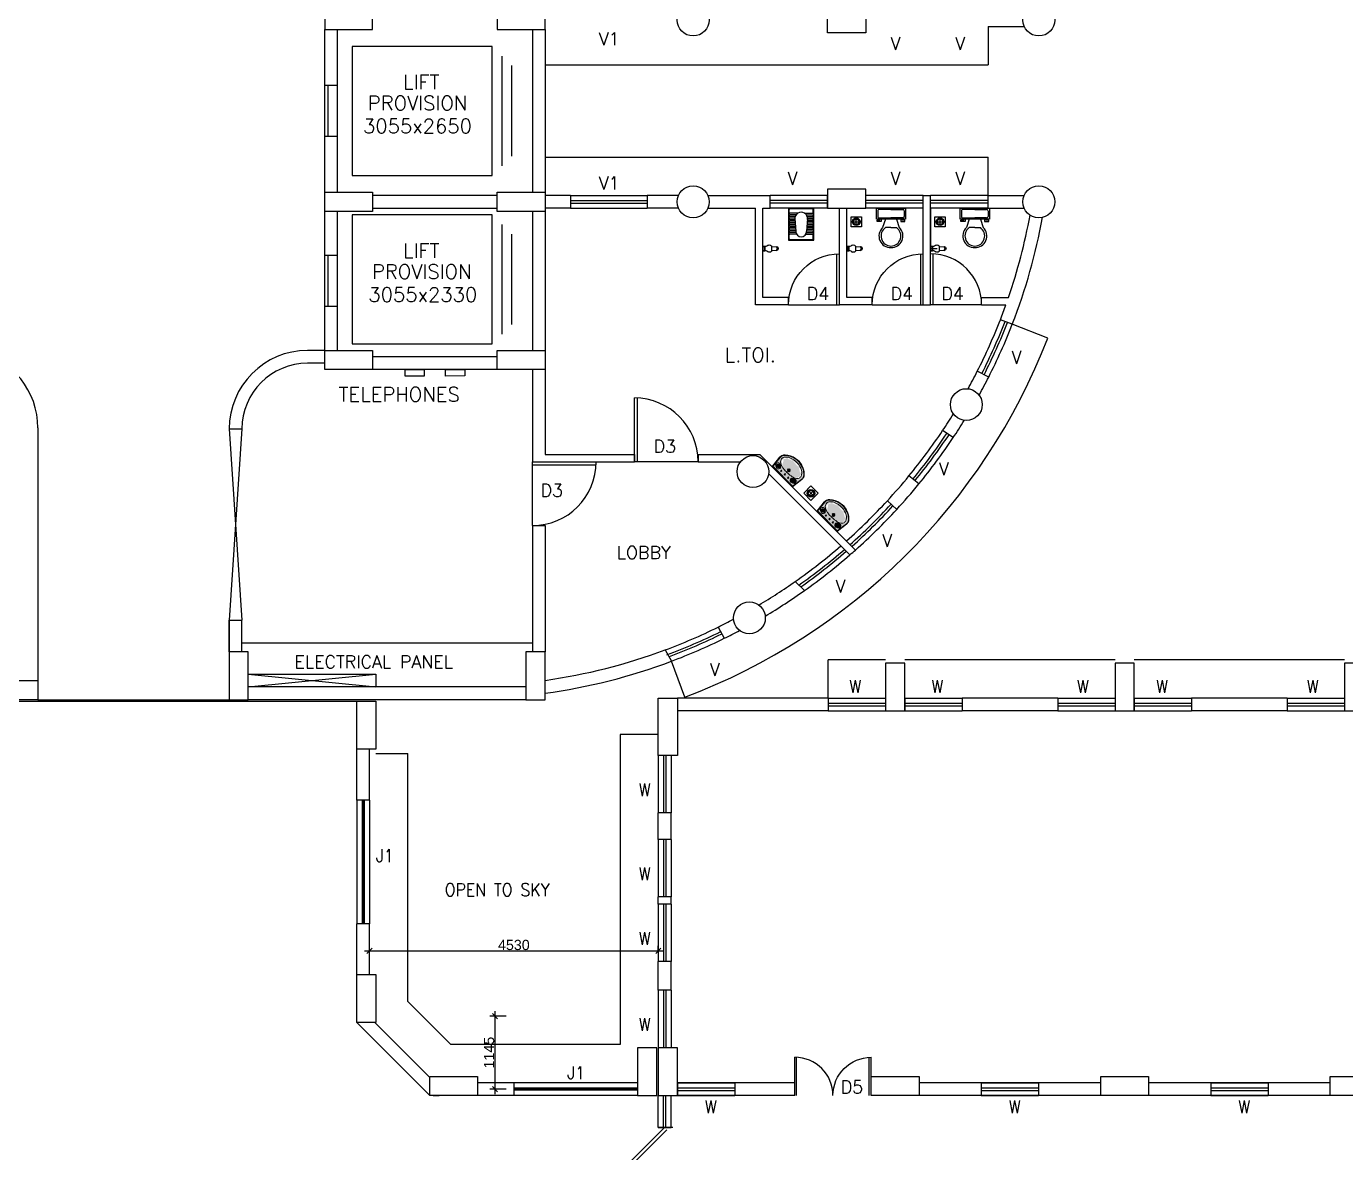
# Model space of a CAD drawing. Extents: x 10161149 to 10263331, y -3696053 to -3547728.
# Drawn here: x 10213620 to 10234311, y -3636757 to -3619103 of the extents above; entities that cross this region are included whole.
import ezdxf

# ---------------------------------------------------------------- set-up
doc = ezdxf.new("R2010")
doc.units = 0
doc.header["$MEASUREMENT"] = 0
doc.header["$PDMODE"] = 35
doc.linetypes.add('DASHED', pattern=[0.75, 0.5, -0.25])
doc.layers.get('0').update_dxf_attribs({"linetype": 'CONTINUOUS'})
doc.layers.get('Defpoints').update_dxf_attribs({"linetype": 'CONTINUOUS'})
for name, color, linetype in [('25', 6, 'CONTINUOUS'), ('5', 3, 'CONTINUOUS'), ('COL', 2, 'CONTINUOUS'), ('DAS', 1, 'DASHED'), ('DIM', 8, 'CONTINUOUS'), ('dim1', 5, 'CONTINUOUS'), ('DOOR', 31, 'CONTINUOUS'), ('EWC', 5, 'CONTINUOUS'), ('Exi. Walls', 170, 'CONTINUOUS'), ('floor trap', 9, 'CONTINUOUS'), ('Furn-Hat', 145, 'CONTINUOUS'), ('PBL', 1, 'CONTINUOUS'), ('tap', 8, 'CONTINUOUS'), ('Toi-Euip', 8, 'CONTINUOUS'), ('TXW', 6, 'CONTINUOUS'), ('Venti', 161, 'CONTINUOUS'), ('Window', 4, 'CONTINUOUS')]:
    doc.layers.add(name, color=color, linetype=linetype)
doc.layers.add('toi-fix', color=46, linetype='CONTINUOUS', lineweight=18)
doc.styles.add('ROMANS', font='arial.ttf')
doc.styles.get("Standard").update_dxf_attribs({"font": 'romans.shx'})
doc.dimstyles.new('int. dim', dxfattribs={"dimtxt": 160, "dimasz": 80, "dimexe": 80, "dimexo": 0, "dimgap": 10, "dimtad": 1, "dimdec": 0, "dimzin": 12, "dimdsep": 46, "dimtxsty": 'ROMANS', "dimblk": 'OBLIQUE', "dimcen": 1.5, "dimdle": 80, "dimclrd": 5, "dimclre": 5, "dimclrt": 4, "dimadec": 0, "dimazin": 0, "dimtfac": 1, "dimtdec": 0, "dimtix": 1, "dimtmove": 2, "dimatfit": 3, "dimfxl": 1, "dimtolj": 1, "dimtzin": 0, "dimlwd": -1, "dimlwe": -1, "dimarcsym": 0})

# ---------------------------------------------------------------- blocks, each defined once
blk = doc.blocks.new('WINP')
at = {"layer": 'Window'}
for p, q in [((0, 0), (0, 1)), ((0, 1), (1, 1)), ((1, 0), (1, 1)), ((0, 0.6), (1, 0.6)), ((0, 0.4), (1, 0.4)), ((0, 0), (1, 0))]:
    blk.add_line(p, q, dxfattribs=at)
blk = doc.blocks.new('_Oblique')
at = {"color": 0, "linetype": 'ByBlock', "lineweight": -2}
blk.add_line((-0.5, -0.5), (0.5, 0.5), dxfattribs=at)
blk = doc.blocks.new('*D95')
at = {"layer": 'Defpoints', "color": 0, "lineweight": -3, "transparency": 16777216}
for p in [(10219001, -3633595), (10223531, -3633595), (10223531, -3633595)]:
    blk.add_point(p, dxfattribs=at)
at = {"layer": 'dim1', "color": 5, "transparency": 16777216}
for p, q in [((10218921, -3633595), (10223611, -3633595)), ((10219001, -3633595), (10219001, -3633515)), ((10223531, -3633595), (10223531, -3633515))]:
    blk.add_line(p, q, dxfattribs=at)
at = {"layer": 'dim1', "color": 5, "transparency": 16777216, "xscale": 80, "yscale": 80, "zscale": 80, "rotation": 180}
blk.add_blockref('_Oblique', (10219001, -3633595), dxfattribs=at)
at = {"layer": 'dim1', "color": 5, "transparency": 16777216, "xscale": 80, "yscale": 80, "zscale": 80}
blk.add_blockref('_Oblique', (10223531, -3633595), dxfattribs=at)
at = {"layer": 'dim1', "color": 4, "transparency": 16777216, "insert": (10221266, -3633503), "char_height": 160, "attachment_point": 5, "style": 'ROMANS'}
blk.add_mtext('\\A1;4530', dxfattribs=at)
blk = doc.blocks.new('*D96')
at = {"layer": 'Defpoints', "color": 0, "lineweight": -3, "transparency": 16777216}
for p in [(10221146, -3634618), (10220969, -3635763), (10221146, -3635763)]:
    blk.add_point(p, dxfattribs=at)
at = {"layer": 'dim1', "color": 5, "transparency": 16777216}
for p, q in [((10221146, -3634618), (10220889, -3634618)), ((10220969, -3634538), (10220969, -3635843)), ((10221146, -3635763), (10220889, -3635763))]:
    blk.add_line(p, q, dxfattribs=at)
at = {"layer": 'dim1', "color": 5, "transparency": 16777216, "xscale": 80, "yscale": 80, "zscale": 80}
for p, rotation in [((10220969, -3634618), 90), ((10220969, -3635763), 270)]:
    blk.add_blockref('_Oblique', p, dxfattribs=dict(at, rotation=rotation))
at = {"layer": 'dim1', "color": 4, "transparency": 16777216, "insert": (10220878, -3635190), "char_height": 160, "attachment_point": 5, "rotation": 90, "style": 'ROMANS'}
blk.add_mtext('\\A1;1145', dxfattribs=at)
blk = doc.blocks.new('DOORP')
at = {"layer": 'DOOR'}
for p, q in [((0, 0), (0, 1)), ((0.05, 0), (0.05, 0.999))]:
    blk.add_line(p, q, dxfattribs=at)
at = {"layer": 'DOOR', "color": 145}
blk.add_arc((0, 0), 1, 0, 90, dxfattribs=at)
blk = doc.blocks.new('VENTP')
at = {"layer": 'Venti'}
for p, q in [((0, 0), (0, 1)), ((0, 1), (1, 1)), ((1, 0), (1, 1)), ((0, 0), (1, 0))]:
    blk.add_line(p, q, dxfattribs=at)
at = {"layer": 'Venti', "ltscale": 2}
for p, q in [((0, 0.6), (1, 0.6)), ((0, 0.4), (1, 0.4))]:
    blk.add_line(p, q, dxfattribs=at)
blk = doc.blocks.new('3')
at = {"layer": 'Toi-Euip'}
for p, q in [((-3.8, 4.1), (-3.8, 4.6)), ((-0.1, 4.7), (-3.7, 4.7)), ((0, 4.1), (0, 4.6)), ((-3.8, 3.6), (-3.8, 3.65)), ((-3.8, 3.1), (-3.8, 3.15)), ((-3.8, 2.6), (-3.8, 2.65)), ((-3.8, 2.1), (-3.8, 2.15)), ((-2.47, 4), (-3.7, 4)), ((-2.72, 3.75), (-3.7, 3.75)), ((-2.85, 3.5), (-3.7, 3.5)), ((-2.9, 3.25), (-3.7, 3.25)), ((-2.89, 3), (-3.7, 3)), ((-2.87, 2.75), (-3.7, 2.75)), ((-2.85, 2.5), (-3.7, 2.5)), ((-2.83, 2.25), (-3.7, 2.25)), ((-2.9, 3.18), (-2.75, 1.15)), ((-1.33, 4), (-0.1, 4)), ((-1.08, 3.75), (-0.1, 3.75)), ((-0.9, 3.18), (-1.05, 1.15)), ((-0.97, 2.25), (-0.1, 2.25)), ((-0.95, 3.5), (-0.1, 3.5)), ((-0.95, 2.5), (-0.1, 2.5)), ((-0.93, 2.75), (-0.1, 2.75)), ((-0.91, 3), (-0.1, 3)), ((-0.9, 3.25), (-0.1, 3.25)), ((0, 3.6), (0, 3.65)), ((0, 3.1), (0, 3.15)), ((0, 2.6), (0, 2.65)), ((0, 2.1), (0, 2.15)), ((-3.8, 1.6), (-3.8, 1.65)), ((-3.8, 1.1), (-3.8, 1.15)), ((-3.8, 0), (-3.8, 0.65)), ((-2.81, 2), (-3.7, 2)), ((-2.79, 1.75), (-3.7, 1.75)), ((-2.78, 1.5), (-3.7, 1.5)), ((-2.76, 1.25), (-3.7, 1.25)), ((-2.74, 1), (-3.7, 1)), ((-2.65, 0.75), (-3.7, 0.75)), ((-1.15, 0.75), (-0.1, 0.75)), ((-1.06, 1), (-0.1, 1)), ((-1.04, 1.25), (-0.1, 1.25)), ((-1.02, 1.5), (-0.1, 1.5)), ((-1.01, 1.75), (-0.1, 1.75)), ((-0.99, 2), (-0.1, 2)), ((0, 1.6), (0, 1.65)), ((0, 1.1), (0, 1.15)), ((0, 0), (0, 0.65)), ((-3.7, -0.1), (-0.1, -0.1))]:
    blk.add_line(p, q, dxfattribs=at)
blk.add_lwpolyline([(0.1, -0.2), (0.1, 4.8), (-3.9, 4.8), (-3.9, -0.2)], close=True, dxfattribs=at)
for centre, radius, start, end in [((-3.7, 4.6), 0.1, 90, 180), ((-1.9, 3.18), 1, 351.5502, 188.4498), ((-0.1, 4.6), 0.1, 0, 90), ((-3.7, 4.1), 0.1, 180, 270), ((-3.7, 3.65), 0.1, 90, 180), ((-3.7, 3.6), 0.1, 180, 270), ((-3.7, 3.15), 0.1, 90, 180), ((-3.7, 3.1), 0.1, 180, 270), ((-3.7, 2.65), 0.1, 90, 180), ((-3.7, 2.6), 0.1, 180, 270), ((-3.7, 2.15), 0.1, 90, 180), ((-3.7, 2.1), 0.1, 180, 270), ((-0.1, 4.1), 0.1, 270, 0), ((-0.1, 3.65), 0.1, 0, 90), ((-0.1, 3.6), 0.1, 270, 0), ((-0.1, 3.15), 0.1, 0, 90), ((-0.1, 3.1), 0.1, 270, 0), ((-0.1, 2.65), 0.1, 0, 90), ((-0.1, 2.6), 0.1, 270, 0), ((-0.1, 2.15), 0.1, 0, 90), ((-0.1, 2.1), 0.1, 270, 0), ((-3.7, 1.65), 0.1, 90, 180), ((-3.7, 1.6), 0.1, 180, 270), ((-3.7, 1.15), 0.1, 90, 180), ((-3.7, 1.1), 0.1, 180, 270), ((-3.7, 0.65), 0.1, 90, 180), ((-3.7, 0), 0.1, 180, 270.0031), ((-1.9, 1.15), 0.85, 180, 0), ((-0.1, 1.65), 0.1, 0, 90), ((-0.1, 1.6), 0.1, 270, 0), ((-0.1, 1.15), 0.1, 0, 90), ((-0.1, 1.1), 0.1, 270, 0), ((-0.1, 0.65), 0.1, 0, 90), ((-0.1, 0), 0.1, 270, 0)]:
    blk.add_arc(centre, radius, start, end, dxfattribs=at)
blk = doc.blocks.new('2')
at = {"layer": 'Furn-Hat'}
h = blk.add_hatch(color=200, dxfattribs=at)
h.set_gradient(color1=(176, 43, 238), color2=(222, 165, 248), one_color=1, tint=0.81, name='SPHERICAL')
edge = h.paths.add_edge_path()
edge.add_ellipse((0.83, 2.39), major_axis=(0, 2.74), ratio=1, start_angle=253.1333, end_angle=282.8458)
edge.add_ellipse((0.66, 2.28), major_axis=(0, 2.87), ratio=1, start_angle=226.9131, end_angle=256.353, ccw=False)
edge.add_ellipse((1.97, 1.03), major_axis=(0, 1.06), ratio=1, start_angle=191.403, end_angle=227.6151, ccw=False)
edge.add_ellipse((1.95, 0.79), major_axis=(-0.001, 0.832), ratio=1, start_angle=172.9435, end_angle=196.7003, ccw=False)
edge.add_line((1.85, -0.04), (0, 0.17))
edge.add_ellipse((-0.15, 0.37), major_axis=(0, 0.247), ratio=1, start_angle=216.2128, end_angle=239.0995)
edge.add_line((0.07, 0.24), (1.91, 0.03))
edge.add_ellipse((1.98, 0.81), major_axis=(0, 0.781), ratio=1, start_angle=174.8376, end_angle=213.1867)
edge.add_ellipse((1.82, 1.24), major_axis=(0, 1.23), ratio=1, start_angle=208.7339, end_angle=238.1069)
edge.add_ellipse((1.35, 1.89), major_axis=(0, 2), ratio=1, start_angle=229.2631, end_angle=252.9591)
edge.add_ellipse((0.45, 2.43), major_axis=(0, 3.03), ratio=1, start_angle=248.1478, end_angle=293.8025)
edge.add_ellipse((0.67, 2.61), major_axis=(0, 2.75), ratio=1, start_angle=292.3386, end_angle=313.7886)
edge.add_ellipse((1.96, 3.88), major_axis=(0.001, 0.944), ratio=1, start_angle=311.9795, end_angle=362.8452)
edge.add_line((1.91, 4.83), (0.06, 4.62))
edge.add_ellipse((-0.22, 4.44), major_axis=(0, 0.335), ratio=1, start_angle=301.9908, end_angle=318.3316)
edge.add_line((0, 4.69), (1.85, 4.9))
edge.add_ellipse((1.98, 3.91), major_axis=(0, 0.995), ratio=1, start_angle=311.3713, end_angle=367.5939, ccw=False)
edge.add_ellipse((0.6, 2.54), major_axis=(0, 2.94), ratio=1, start_angle=278.9603, end_angle=313.5987, ccw=False)
h = blk.add_hatch(color=200, dxfattribs=at)
h.set_gradient(color1=(176, 43, 238), color2=(222, 165, 248), one_color=1, tint=0.81, name='INVCYLINDER')
edge = h.paths.add_edge_path()
edge.add_ellipse((-0.15, 0.37), major_axis=(0, 0.247), ratio=1, start_angle=239.0995, end_angle=258.8462, ccw=False)
edge.add_line((0.07, 0.24), (0, 0.25))
edge.add_line((0, 0.25), (0, 4.61))
edge.add_line((0, 4.61), (0.06, 4.62))
edge.add_ellipse((-0.22, 4.44), major_axis=(0, 0.335), ratio=1, start_angle=279.6212, end_angle=301.9908, ccw=False)
edge.add_line((0.11, 4.5), (0.1, 0.32))
h = blk.add_hatch(color=201, dxfattribs=at)
h.set_gradient(color1=(213, 142, 246), color2=(222, 165, 248), one_color=1, tint=0.81, name='SPHERICAL')
edge = h.paths.add_edge_path()
edge.add_ellipse((-0.22, 4.44), major_axis=(0, 0.335), ratio=1, start_angle=279.6212, end_angle=301.9908)
edge.add_line((0.06, 4.62), (1.91, 4.83))
edge.add_ellipse((1.96, 3.88), major_axis=(0.001, 0.944), ratio=1, start_angle=311.9795, end_angle=362.8452, ccw=False)
edge.add_ellipse((0.67, 2.61), major_axis=(0, 2.75), ratio=1, start_angle=292.3386, end_angle=313.7886, ccw=False)
edge.add_ellipse((0.45, 2.43), major_axis=(0, 3.03), ratio=1, start_angle=248.1478, end_angle=293.8025, ccw=False)
edge.add_ellipse((1.35, 1.89), major_axis=(0, 2), ratio=1, start_angle=229.2631, end_angle=252.9591, ccw=False)
edge.add_ellipse((1.82, 1.24), major_axis=(0, 1.23), ratio=1, start_angle=208.7339, end_angle=238.1069, ccw=False)
edge.add_ellipse((1.98, 0.81), major_axis=(0, 0.781), ratio=1, start_angle=174.8376, end_angle=213.1867, ccw=False)
edge.add_line((1.91, 0.03), (0.07, 0.24))
edge.add_ellipse((-0.15, 0.37), major_axis=(0, 0.247), ratio=1, start_angle=239.0995, end_angle=258.8462)
edge.add_line((0.1, 0.32), (0.11, 4.5))
edge = h.paths.add_edge_path(flags=16)
edge.add_ellipse((0.54, 1.68), major_axis=(0.0002, 0.0643), ratio=1, start_angle=0, end_angle=360, ccw=False)
edge = h.paths.add_edge_path(flags=16)
edge.add_ellipse((0.75, 0.77), major_axis=(0.001, 0.492), ratio=1, start_angle=372.9151, end_angle=415.0496)
edge.add_ellipse((0.66, 0.93), major_axis=(0, 0.34), ratio=1, start_angle=68.6534, end_angle=118.0903)
edge.add_ellipse((1.55, 1.19), major_axis=(0, 1.26), ratio=1, start_angle=109.4436, end_angle=129.259)
edge.add_ellipse((0.76, 0.48), major_axis=(0, 0.207), ratio=1, start_angle=116.7852, end_angle=207.4853)
edge.add_ellipse((0.68, 0.84), major_axis=(0.003, 0.569), ratio=1, start_angle=198.6155, end_angle=235.2982)
edge.add_ellipse((1.01, 0.63), major_axis=(0, 0.179), ratio=1, start_angle=230.4595, end_angle=309.5311)
edge.add_arc((1.2, 0.8), 0.086, 143.8926, 223.9597, ccw=False)
edge.add_arc((1.21, 0.82), 0.0872, 59.6713, 155.4896, ccw=False)
edge.add_ellipse((2.73, 1.67), major_axis=(0, 1.67), ratio=1, start_angle=108.7156, end_angle=120.4399)
edge.add_ellipse((2.03, 1.15), major_axis=(0, 0.801), ratio=1, start_angle=113.6541, end_angle=156.3424)
edge.add_ellipse((1.91, 1.34), major_axis=(0, 0.947), ratio=1, start_angle=167.3152, end_angle=194.3844)
edge.add_ellipse((1.73, 1.61), major_axis=(0, 1.26), ratio=1, start_angle=199.4142, end_angle=242.3113)
edge.add_ellipse((0.73, 2.3), major_axis=(0, 2.47), ratio=1, start_angle=238.946, end_angle=269.4836)
edge.add_ellipse((0.23, 2.48), major_axis=(0, 2.98), ratio=1, start_angle=266.1625, end_angle=294.5971)
edge.add_ellipse((1.64, 3.2), major_axis=(0, 1.4), ratio=1, start_angle=291.6011, end_angle=328.054)
edge.add_ellipse((2, 3.79), major_axis=(0, 0.709), ratio=1, start_angle=327.5861, end_angle=383.2162)
edge.add_ellipse((2.18, 3.44), major_axis=(0, 1.1), ratio=1, start_angle=384.9893, end_angle=432.0066)
edge.add_arc((1.21, 4.06), 0.0773, 202.0693, 284.8477, ccw=False)
edge.add_arc((1.2, 4.08), 0.086, 136.0403, 216.1074, ccw=False)
edge.add_ellipse((1.01, 4.25), major_axis=(0, 0.179), ratio=1, start_angle=230.4689, end_angle=309.5405)
edge.add_ellipse((0.68, 4.04), major_axis=(-0.003, 0.569), ratio=1, start_angle=304.7018, end_angle=341.3845)
edge.add_ellipse((0.76, 4.4), major_axis=(0, 0.207), ratio=1, start_angle=332.4116, end_angle=423.1117)
edge.add_ellipse((1.55, 3.69), major_axis=(0.01, 1.26), ratio=1, start_angle=411.1189, end_angle=430.9342)
edge.add_ellipse((0.66, 3.95), major_axis=(0, 0.34), ratio=1, start_angle=61.9097, end_angle=111.3466)
edge.add_ellipse((0.75, 4.11), major_axis=(0.003, 0.492), ratio=1, start_angle=125.3669, end_angle=167.5014)
edge.add_ellipse((0.73, 3.94), major_axis=(0, 0.319), ratio=1, start_angle=163.9108, end_angle=209.8663)
edge.add_ellipse((1.14, 3.59), major_axis=(-0.002, 0.268), ratio=1, start_angle=387.9183, end_angle=433.2607, ccw=False)
edge.add_ellipse((1.07, 3.77), major_axis=(0, 0.0739), ratio=1, start_angle=281.3136, end_angle=401.6955, ccw=False)
edge.add_ellipse((2.18, 3.44), major_axis=(0, 1.1), ratio=1, start_angle=432.0066, end_angle=441.9912)
edge.add_ellipse((3.97, 2.89), major_axis=(0, 2.96), ratio=1, start_angle=436.108, end_angle=445.7027)
edge.add_ellipse((8.3, 2.4), major_axis=(0, 7.32), ratio=1, start_angle=444.4585, end_angle=449.7636)
edge.add_ellipse((8.98, 2.78), major_axis=(0.01, 8.01), ratio=1, start_angle=92.5395, end_angle=98.8367)
edge.add_ellipse((2.73, 1.67), major_axis=(0, 1.67), ratio=1, start_angle=94.0582, end_angle=108.7156)
edge.add_ellipse((1.07, 1.13), major_axis=(-0.0003, 0.0855), ratio=1, start_angle=142.4726, end_angle=276.6239, ccw=False)
edge.add_ellipse((1.14, 1.3), major_axis=(0.002, 0.268), ratio=1, start_angle=106.7393, end_angle=152.0817, ccw=False)
edge.add_ellipse((0.73, 0.94), major_axis=(-0.001, 0.319), ratio=1, start_angle=329.9021, end_angle=375.8576)
edge = h.paths.add_edge_path(flags=16)
edge.add_ellipse((0.54, 2.42), major_axis=(0.0008, 0.0643), ratio=1, start_angle=0, end_angle=360, ccw=False)
edge = h.paths.add_edge_path(flags=0)
edge.add_ellipse((1.43, 2.44), major_axis=(0, 0.216), ratio=1, start_angle=0, end_angle=360, ccw=False)
edge = h.paths.add_edge_path(flags=0)
edge.add_ellipse((1.43, 2.44), major_axis=(-0.001, 0.155), ratio=1, start_angle=0, end_angle=360, ccw=False)
edge = h.paths.add_edge_path(flags=0)
edge.add_ellipse((1.43, 2.44), major_axis=(0, 0.109), ratio=1, start_angle=0, end_angle=360, ccw=False)
edge = h.paths.add_edge_path(flags=16)
edge.add_ellipse((0.54, 3.22), major_axis=(0.0002, 0.0643), ratio=1, start_angle=0, end_angle=360, ccw=False)
h = blk.add_hatch(color=254, dxfattribs=at)
h.set_gradient(color1=(234, 198, 250), color2=(223, 166, 247), one_color=1, tint=0.81, name='SPHERICAL')
edge = h.paths.add_edge_path()
edge.add_ellipse((1.07, 3.77), major_axis=(0, 0.0739), ratio=1, start_angle=281.3136, end_angle=401.6955)
edge.add_ellipse((1.14, 3.59), major_axis=(-0.002, 0.268), ratio=1, start_angle=387.9183, end_angle=433.2607)
edge.add_ellipse((0.73, 3.94), major_axis=(0, 0.319), ratio=1, start_angle=163.9108, end_angle=209.8663, ccw=False)
edge.add_ellipse((0.75, 4.11), major_axis=(0.003, 0.492), ratio=1, start_angle=125.3669, end_angle=167.5014, ccw=False)
edge.add_ellipse((0.66, 3.95), major_axis=(0, 0.34), ratio=1, start_angle=61.9097, end_angle=111.3466, ccw=False)
edge.add_ellipse((1.55, 3.69), major_axis=(0.01, 1.26), ratio=1, start_angle=411.1189, end_angle=430.9342, ccw=False)
edge.add_ellipse((0.76, 4.4), major_axis=(0, 0.207), ratio=1, start_angle=332.4116, end_angle=423.1117, ccw=False)
edge.add_ellipse((0.68, 4.04), major_axis=(-0.003, 0.569), ratio=1, start_angle=304.7018, end_angle=341.3845, ccw=False)
edge.add_ellipse((1.01, 4.25), major_axis=(0, 0.179), ratio=1, start_angle=230.4689, end_angle=309.5405, ccw=False)
edge.add_arc((1.2, 4.08), 0.086, 136.0403, 216.1074)
edge.add_arc((1.21, 4.06), 0.0773, 202.0693, 284.8477)
edge.add_ellipse((2.18, 3.44), major_axis=(0, 1.1), ratio=1, start_angle=384.9893, end_angle=432.0066)
h = blk.add_hatch(color=254, dxfattribs=at)
h.set_gradient(color1=(234, 198, 250), color2=(223, 166, 247), one_color=1, tint=0.81, name='SPHERICAL')
edge = h.paths.add_edge_path()
edge.add_ellipse((1.64, 3.2), major_axis=(0, 1.4), ratio=1, start_angle=291.6011, end_angle=328.054)
edge.add_ellipse((0.23, 2.48), major_axis=(0, 2.98), ratio=1, start_angle=266.1625, end_angle=294.5971, ccw=False)
edge.add_ellipse((0.73, 2.3), major_axis=(0, 2.47), ratio=1, start_angle=238.946, end_angle=269.4836, ccw=False)
edge.add_ellipse((1.73, 1.61), major_axis=(0, 1.26), ratio=1, start_angle=199.4142, end_angle=242.3113, ccw=False)
edge.add_ellipse((1.91, 1.34), major_axis=(0, 0.947), ratio=1, start_angle=167.3152, end_angle=194.3844, ccw=False)
edge.add_ellipse((2.03, 1.15), major_axis=(0, 0.801), ratio=1, start_angle=113.6541, end_angle=156.3424, ccw=False)
edge.add_ellipse((2.73, 1.67), major_axis=(0, 1.67), ratio=1, start_angle=94.0582, end_angle=120.4399, ccw=False)
edge.add_ellipse((8.98, 2.78), major_axis=(0.01, 8.01), ratio=1, start_angle=92.5395, end_angle=98.8367, ccw=False)
edge.add_ellipse((8.3, 2.4), major_axis=(0, 7.32), ratio=1, start_angle=444.4585, end_angle=449.7636, ccw=False)
edge.add_ellipse((3.97, 2.89), major_axis=(0, 2.96), ratio=1, start_angle=436.108, end_angle=445.7027, ccw=False)
edge.add_ellipse((2.18, 3.44), major_axis=(0, 1.1), ratio=1, start_angle=384.9893, end_angle=441.9912, ccw=False)
edge.add_ellipse((2, 3.79), major_axis=(0, 0.709), ratio=1, start_angle=327.5861, end_angle=383.2162, ccw=False)
edge = h.paths.add_edge_path(flags=16)
edge.add_ellipse((1.43, 2.44), major_axis=(0, 0.216), ratio=1, start_angle=0, end_angle=360, ccw=False)
edge = h.paths.add_edge_path(flags=0)
edge.add_ellipse((1.43, 2.44), major_axis=(-0.001, 0.155), ratio=1, start_angle=0, end_angle=360, ccw=False)
edge = h.paths.add_edge_path(flags=0)
edge.add_ellipse((1.43, 2.44), major_axis=(0, 0.109), ratio=1, start_angle=0, end_angle=360, ccw=False)
h = blk.add_hatch(color=254, dxfattribs=at)
h.set_gradient(color1=(234, 198, 250), color2=(223, 166, 247), one_color=1, tint=0.81, name='SPHERICAL')
edge = h.paths.add_edge_path()
edge.add_ellipse((1.55, 1.19), major_axis=(0, 1.26), ratio=1, start_angle=109.4436, end_angle=129.259)
edge.add_ellipse((0.76, 0.48), major_axis=(0, 0.207), ratio=1, start_angle=116.7852, end_angle=207.4853)
edge.add_ellipse((0.68, 0.84), major_axis=(0.003, 0.569), ratio=1, start_angle=198.6155, end_angle=235.2982)
edge.add_ellipse((1.01, 0.63), major_axis=(0, 0.179), ratio=1, start_angle=230.4595, end_angle=309.5311)
edge.add_arc((1.2, 0.8), 0.086, 143.8926, 223.9597, ccw=False)
edge.add_arc((1.21, 0.82), 0.0872, 59.6713, 155.4896, ccw=False)
edge.add_ellipse((2.73, 1.67), major_axis=(0, 1.67), ratio=1, start_angle=108.7156, end_angle=120.4399, ccw=False)
edge.add_ellipse((1.07, 1.13), major_axis=(-0.0003, 0.0855), ratio=1, start_angle=142.4726, end_angle=276.6239, ccw=False)
edge.add_ellipse((1.14, 1.3), major_axis=(0.002, 0.268), ratio=1, start_angle=106.7393, end_angle=152.0817, ccw=False)
edge.add_ellipse((0.73, 0.94), major_axis=(-0.001, 0.319), ratio=1, start_angle=329.9021, end_angle=375.8576)
edge.add_ellipse((0.75, 0.77), major_axis=(0.001, 0.492), ratio=1, start_angle=372.9151, end_angle=415.0496)
edge.add_ellipse((0.66, 0.93), major_axis=(0, 0.34), ratio=1, start_angle=68.6534, end_angle=118.0903)
at = {"layer": 'toi-fix', "color": 7}
for p, q in [((0, 4.69), (1.85, 4.9)), ((0, 4.61), (1.91, 4.83)), ((0, 0.17), (0, 4.69)), ((0.1, 0.32), (0.11, 4.5)), ((0.67, 3.22), (0.39, 3.22)), ((0.72, 2.42), (0.39, 2.42)), ((0.54, 3.34), (0.54, 3.08)), ((0.54, 2.55), (0.54, 2.28)), ((1.73, 2.44), (1.12, 2.44)), ((1.43, 2.14), (1.43, 2.74)), ((0, 0.25), (1.91, 0.03)), ((0, 0.17), (1.85, -0.04)), ((0.72, 1.68), (0.39, 1.68)), ((0.54, 1.8), (0.54, 1.54))]:
    blk.add_line(p, q, dxfattribs=at)
at = {"layer": 'toi-fix', "color": 7, "extrusion": (0, 0, -1)}
for centre, major_axis, start_param, end_param in [((-0.22, 4.44), (0, 0.335), 0.727251, 1.402875), ((1.55, 3.69), (0.01, 1.26), -1.238036, -0.892193), ((0.76, 4.4), (0, 0.207), -1.101507, 0.481509), ((0.68, 4.04), (-0.003, 0.569), 0.324902, 0.965135), ((2.18, 3.44), (0, 1.1), -1.431017, -0.436146), ((1.2, 4.08), (-0.0608, 0.0608), 4.867594, 6.265028), ((1.01, 4.25), (0, 0.179), 0.880684, 2.260744), ((2, 3.79), (0, 0.709), -0.405199, 0.56573), ((1.98, 3.91), (0, 0.995), -0.132539, 0.848731), ((1.96, 3.88), (0.001, 0.944), -0.049658, 0.838116), ((1.64, 3.2), (0, 1.4), 0.557563, 1.193786), ((0.67, 2.61), (0, 2.75), 0.806541, 1.180915), ((0.6, 2.54), (0, 2.94), 0.809856, 1.41441), ((0.66, 3.95), (0, 0.34), 4.33982, 5.202657), ((0.75, 4.11), (0.003, 0.492), 3.359735, 4.09512), ((0.54, 3.22), (0.0002, 0.0643), 3.139035, 9.42222), ((0.54, 2.42), (0.0008, 0.0643), 3.12883, 9.412015), ((0.73, 3.94), (0, 0.319), 2.620328, 3.422401), ((1.14, 3.59), (-0.002, 0.268), -1.278641, -0.487266), ((8.3, 2.4), (0, 7.32), -1.56667, -1.474079), ((8.98, 2.78), (0.01, 8.01), 4.558159, 4.668067), ((1.07, 3.77), (0, 0.0739), -0.727724, 1.373337), ((3.97, 2.89), (0, 2.96), -1.495794, -1.328336), ((1.21, 4.06), (0.0547, 0.0547), 2.097053, 3.541809), ((1.43, 2.44), (0, 0.216), 3.141254, 9.424439), ((1.43, 2.44), (-0.001, 0.155), 3.145308, 9.428493), ((1.43, 2.44), (0, 0.109), 3.142047372431534, 9.42523267961112), ((0.73, 2.3), (0, 2.47), 1.579809, 2.112792), ((0.23, 2.48), (0, 2.98), 1.141495, 1.637774), ((0.45, 2.43), (0, 3.03), 1.155365, 1.952189), ((0.83, 2.39), (0, 2.74), 1.346594, 1.865175), ((-0.15, 0.37), (0, 0.247), 1.765467, 2.50956), ((0.66, 0.93), (0, 0.34), 4.222121, 5.084958), ((0.75, 0.77), (0.001, 0.492), -0.960797, -0.225412), ((1.55, 1.19), (0, 1.26), 4.027191, 4.373034), ((0.54, 1.68), (0.0002, 0.0643), 3.139035, 9.42222), ((0.76, 0.48), (0, 0.207), 2.661884, 4.2449), ((0.73, 0.94), (-0.001, 0.319), -0.276767, 0.525307), ((0.68, 0.84), (0.003, 0.569), 2.176458, 2.816691), ((1.14, 1.3), (0.002, 0.268), 3.628858, 4.420234), ((1.07, 1.13), (-0.0003, 0.0855), 1.455188, 3.796569), ((2.73, 1.67), (0, 1.67), 4.181112, 4.641559), ((1.2, 0.8), (-0.0608, 0.0608), 4.730546, 6.12798), ((1.21, 0.82), (0.0617, 0.0617), 4.354779, 6.027124), ((1.01, 0.63), (0, 0.179), 0.880848, 2.260908), ((2.03, 1.15), (0, 0.801), 3.554495, 4.299548), ((1.91, 1.34), (0, 0.947), 2.890537, 3.362984), ((1.98, 0.81), (0, 0.781), 2.562376, 3.231693), ((1.73, 1.61), (0, 1.26), 2.054055, 2.802751), ((1.97, 1.03), (0, 1.06), 2.310552, 2.942572), ((1.82, 1.24), (0, 1.23), 2.127435, 2.640092), ((0.66, 2.28), (0, 2.87), 1.808981, 2.322804), ((1.35, 1.89), (0, 2), 1.868215, 2.281789), ((1.95, 0.79), (-0.001, 0.832), 2.850118, 3.264751)]:
    blk.add_ellipse(centre, major_axis=major_axis, ratio=1, start_param=start_param, end_param=end_param, dxfattribs=at)
blk = doc.blocks.new('A$C70ED7303')
at = {"layer": 'EWC', "color": 11}
for p, q in [((0, 0), (229, 0)), ((229, 0), (229, -174)), ((-229, 0), (0, 0)), ((-229, -174), (-229, 0)), ((229, -174), (-229, -174)), ((-218, -207), (-218, -185)), ((-218, -185), (-174, -185)), ((-207, -44), (-207, -131)), ((0, -22), (-185, -22)), ((-185, -153), (0, -153)), ((-174, -185), (-174, -174)), ((-153, -174), (-153, -207)), ((-87, -174), (-131, -305)), ((0, -22), (185, -22)), ((185, -153), (0, -153)), ((87, -174), (131, -305)), ((153, -174), (153, -207)), ((174, -185), (174, -174)), ((218, -185), (174, -185)), ((207, -44), (207, -131)), ((218, -207), (218, -185)), ((-153, -207), (-218, -207)), ((0, -305), (-87, -305)), ((0, -305), (87, -305)), ((153, -207), (218, -207))]:
    blk.add_line(p, q, dxfattribs=at)
for centre, major_axis, start_param, end_param in [((-188, -41), (13.6, -13.6), 2.214297, 4.068888), ((-188, -134), (-13.6, -13.6), 5.35589, 7.21048), ((188, -41), (13.6, -13.6), 0.643501, 2.498091), ((188, -134), (-13.6, -13.6), 0.643501, 2.498091), ((-7, -436), (-128, -128), 4.686239, 7.105146), ((5, -435), (-113, -113), 4.541602, 7.039318), ((7, -436), (56, -172), -0.351019, 2.067888), ((-5, -435), (-113, -113), 0.814663, 3.31238)]:
    blk.add_ellipse(centre, major_axis=major_axis, ratio=1, start_param=start_param, end_param=end_param, dxfattribs=at)
blk = doc.blocks.new('FT')
at = {"layer": 'floor trap', "color": 7}
for p, q in [((0, 40), (10, 40)), ((16, 40), (64, 40)), ((40, 16), (40, 64)), ((70, 40), (80, 40))]:
    blk.add_line(p, q, dxfattribs=at)
at = {"layer": 'floor trap', "color": 7, "ltscale": 100}
blk.add_lwpolyline([(80, 0), (0, 0), (0, 80), (80, 80)], close=True, dxfattribs=at)
at = {"layer": 'floor trap', "color": 7}
for radius in [30, 23.7, 21.9]:
    blk.add_circle((40, 40), radius, dxfattribs=at)
blk = doc.blocks.new('A$C0B5D0E53')
at = {"layer": 'tap', "color": 7}
for p, q in [((0, 11), (0, 47)), ((0, 47), (15, 47)), ((0, 11), (12, 11)), ((1, 45), (12, 45)), ((1, 12), (12, 12)), ((12, 11), (12, 47)), ((12, 11), (15, 11)), ((15, 11), (15, 47)), ((70, 41), (110, 45)), ((70, 45), (70, 12)), ((70, 16), (110, 12))]:
    blk.add_line(p, q, dxfattribs=at)
for centre, radius, start, end in [((3, 43), 2.66, 117.11, 161.7293), ((3, 14), 2.66, 198.2707, 242.89), ((8, 99), 56.2, 277.358, 310.4214), ((8, -42), 56.2, 49.5786, 82.642), ((52, 37), 20.8, 24.7259, 109.7544), ((52, 21), 20.8, 250.2456, 335.2741), ((94, 28), 17.7, 301.8025, 58.5186), ((103, 28), 17.7, 293.45, 66.55)]:
    blk.add_arc(centre, radius, start, end, dxfattribs=at)

msp = doc.modelspace()

# ---------------------------------------------------------------- linework, layer by layer
at = {"layer": '25'}
for p, q in [((10221077.3, -3619568), (10221077.3, -3621288)), ((10221227.3, -3619718), (10221227.3, -3621138)), ((10218301, -3620828), (10218301, -3620028)), ((10218501, -3620828), (10218501, -3620028)), ((10221077.3, -3622208), (10221077.3, -3623928)), ((10221227.3, -3622358), (10221227.3, -3623778)), ((10218301, -3623493), (10218301, -3622693)), ((10218501, -3623493), (10218501, -3622693)), ((10225572.3, -3623468), (10226372.3, -3623468)), ((10226887.3, -3623468), (10227687.3, -3623468)), ((10228602.3, -3623468), (10227802.3, -3623468)), ((10221556, -3626928), (10221556, -3625928)), ((10224156, -3625928), (10223156, -3625928)), ((10217001, -3628766.4), (10221556, -3628766.4)), ((10217101, -3629458), (10219101, -3629258)), ((10217101, -3629258), (10219101, -3629458)), ((10218801, -3631230.3), (10218801, -3633170.3)), ((10218886, -3631230.3), (10218886, -3633170.3)), ((10218916, -3631230.3), (10218916, -3633170.3)), ((10219001, -3631230.3), (10219001, -3633170.3)), ((10223206, -3635663), (10221266, -3635663)), ((10223206, -3635748), (10221266, -3635748)), ((10223206, -3635778), (10221266, -3635778)), ((10223206, -3635863), (10221266, -3635863))]:
    msp.add_line(p, q, dxfattribs=at)
for points in [[(10218731, -3619418), (10218731, -3621438), (10220927.3, -3621438), (10220927.3, -3619418)], [(10218731, -3622058), (10218731, -3624078), (10220927.3, -3624078), (10220927.3, -3622058)], [(10219560.9, -3624484.5), (10219860.9, -3624484), (10219861.1, -3624584), (10219561.1, -3624584.5)], [(10220195.8, -3624483.4), (10220495.8, -3624483), (10220496, -3624583), (10220196, -3624583.4)]]:
    msp.add_lwpolyline(points, close=True, dxfattribs=at)
for radius, start, end in [(9015, 333.08305, 338.71454), (9215, 333.08305, 338.71454), (9015, 320.60806, 326.23955), (9215, 320.60806, 326.23955), (9015, 311.59877, 317.32145), (9215, 311.67267, 317.32145), (9015, 305.10065, 310.86629), (9215, 305.3176, 310.9589), (9015, 290.39839, 296.14317), (9215, 290.58404, 296.21152)]:
    msp.add_arc((10220496, -3620428), radius, start, end, dxfattribs=at)
at = {"layer": 'COL', "color": 2}
for points in [[(10218301, -3619153), (10219051, -3619153), (10219051, -3618853), (10218301, -3618853)], [(10221006, -3619153), (10221756, -3619153), (10221756, -3618853), (10221006, -3618853)], [(10226187.3, -3618903), (10226787.3, -3618903), (10226787.3, -3619203), (10226187.3, -3619203)], [(10226187.3, -3621953), (10226787.3, -3621953), (10226787.3, -3621653), (10226187.3, -3621653)], [(10218301, -3621703), (10219051, -3621703), (10219051, -3622003), (10218301, -3622003)], [(10221006, -3621703), (10221756, -3621703), (10221756, -3622003), (10221006, -3622003)], [(10218301, -3624183), (10219051, -3624183), (10219051, -3624483), (10218301, -3624483)], [(10221006, -3624183), (10221756, -3624183), (10221756, -3624483), (10221006, -3624483)], [(10216801, -3628908), (10216801, -3629658), (10217101, -3629658), (10217101, -3628908)], [(10221456, -3628908), (10221456, -3629658), (10221756, -3629658), (10221756, -3628908)], [(10227396, -3629083), (10227096, -3629083), (10227096, -3629833), (10227396, -3629833)], [(10230996, -3629083), (10230696, -3629083), (10230696, -3629833), (10230996, -3629833)], [(10234596, -3629083), (10234296, -3629083), (10234296, -3629833), (10234596, -3629833)], [(10213801, -3629658), (10213051, -3629658), (10213051, -3629358), (10213801, -3629358)], [(10218801, -3630433), (10218801, -3629683), (10219101, -3629683), (10219101, -3630433)], [(10223531, -3630533), (10223531, -3629633), (10223831, -3629633), (10223831, -3630533)], [(10218801, -3634717.7), (10218801, -3633967.7), (10219101, -3633967.7), (10219101, -3634717.7)], [(10223206, -3635113), (10223206, -3635863), (10223506, -3635863), (10223506, -3635113)], [(10223531, -3635113), (10223531, -3635863), (10223831, -3635863), (10223831, -3635113)], [(10219946.3, -3635563), (10220696.3, -3635563), (10220696.3, -3635863), (10219946.3, -3635863)], [(10226871, -3635863), (10226871, -3635563), (10227621, -3635563), (10227621, -3635863)], [(10230471, -3635863), (10230471, -3635563), (10231221, -3635563), (10231221, -3635863)], [(10234071, -3635863), (10234071, -3635563), (10234821, -3635563), (10234821, -3635863)]]:
    msp.add_lwpolyline(points, close=True, dxfattribs=at)
for centre in [(10224078, -3619003), (10229498.9, -3619003), (10224078, -3621853), (10229498.9, -3621853), (10228362.7, -3625032), (10225016, -3626082.1), (10224959.9, -3628375.1)]:
    msp.add_circle(centre, 250, dxfattribs=at)
at = {"layer": 'DAS', "linetype": 'Continuous'}
for p, q in [((10228702.3, -3619103), (10228702.3, -3619703)), ((10221756, -3619703), (10228702.3, -3619703)), ((10218351, -3620828), (10218351, -3620028)), ((10221756, -3621153), (10228702.3, -3621153)), ((10228702.3, -3621753), (10228702.3, -3621153)), ((10218351, -3623493), (10218351, -3622693)), ((10229641.5, -3623991), (10229082.4, -3623773.1)), ((10217001, -3625413), (10216801, -3628413)), ((10216801, -3625413), (10217001, -3628413)), ((10223946.8, -3629616.3), (10223735.8, -3629054.7)), ((10227096, -3629033), (10226196, -3629033)), ((10226196, -3629633), (10226196, -3629033)), ((10230696, -3629033), (10227396, -3629033)), ((10234296, -3629033), (10230996, -3629033)), ((10211801, -3629683), (10218801, -3629683)), ((10213801, -3629658), (10216801, -3629658)), ((10222931, -3630203), (10222931, -3635063)), ((10223531, -3630203), (10222931, -3630203)), ((10219101, -3630503), (10219601, -3630503)), ((10219601, -3634386.3), (10219601, -3630503)), ((10220277.6, -3635063), (10219601, -3634386.3)), ((10222931, -3635063), (10220277.6, -3635063))]:
    msp.add_line(p, q, dxfattribs=at)
at = {"layer": 'DAS', "linetype": 'Continuous', "const_width": 30}
for points in [[(10218901, -3631230.3), (10218901, -3633170.3)], [(10223206, -3635763), (10221266, -3635763)]]:
    msp.add_lwpolyline(points, dxfattribs=at)
at = {"layer": 'DAS', "linetype": 'Continuous'}
for radius, start, end in [(9095, 333.08305, 338.71454), (9135, 333.08305, 338.71454), (9815, 290.58404, 338.71454), (9095, 320.60806, 326.23955), (9135, 320.60806, 326.23955), (9095, 311.59877, 317.32145), (9135, 311.67267, 317.32145), (9095, 305.18859, 310.90271), (9135, 305.23197, 310.92068), (9095, 290.39839, 296.14317), (9135, 290.58404, 296.21152)]:
    msp.add_arc((10220496, -3620428), radius, start, end, dxfattribs=at)
at = {"layer": 'DIM'}
msp.add_lwpolyline([(10227802.3, -3621953), (10227802.3, -3622585.5), (10227903.8, -3622585.5)], dxfattribs=at)
at = {"layer": 'dim1'}
msp.add_line((10223761, -3636363), (10223531, -3636363), dxfattribs=at)
msp.add_lwpolyline([(10217101, -3629258), (10219101, -3629258), (10219101, -3629458)], dxfattribs=at)
at = {"layer": 'Exi. Walls'}
for p, q in [((10218301, -3620028), (10218301, -3619153)), ((10218501, -3620028), (10218501, -3619153)), ((10221556, -3619153), (10221556, -3621703)), ((10221756, -3619153), (10221756, -3621703)), ((10228702.3, -3619103), (10229269.8, -3619103)), ((10218501, -3620028), (10218301, -3620028)), ((10218501, -3620828), (10218301, -3620828)), ((10218301, -3621703), (10218301, -3620828)), ((10218501, -3621703), (10218501, -3620828)), ((10221006, -3621753), (10219051, -3621753)), ((10222156, -3621753), (10221756, -3621753)), ((10223848.8, -3621753), (10223356, -3621753)), ((10224307.1, -3621753), (10225287.3, -3621753)), ((10227687.3, -3621753), (10227802.3, -3621753)), ((10228702.3, -3621753), (10229269.8, -3621753)), ((10218301, -3622693), (10218301, -3622003)), ((10218501, -3622693), (10218501, -3622003)), ((10219051, -3621953), (10221006, -3621953)), ((10221556, -3622003), (10221556, -3624183)), ((10222156, -3621953), (10221756, -3621953)), ((10221756, -3622003), (10221756, -3624183)), ((10223848.8, -3621953), (10223356, -3621953)), ((10224307.1, -3621953), (10225057.3, -3621953)), ((10225057.3, -3623468), (10225057.3, -3621953)), ((10225172.3, -3623353), (10225172.3, -3621953)), ((10225172.3, -3621953), (10225287.3, -3621953)), ((10226372.3, -3623468), (10226372.3, -3621953)), ((10226487.3, -3623353), (10226487.3, -3621953)), ((10227687.3, -3623468), (10227687.3, -3621953)), ((10227802.3, -3623468), (10227802.3, -3621953)), ((10228702.3, -3621953), (10229269.8, -3621953)), ((10218501, -3622693), (10218301, -3622693)), ((10218501, -3623493), (10218301, -3623493)), ((10218301, -3624383), (10218301, -3623493)), ((10218501, -3624183), (10218501, -3623493)), ((10225572.3, -3623468), (10225057.3, -3623468)), ((10225572.3, -3623353), (10225172.3, -3623353)), ((10225572.3, -3623468), (10225572.3, -3623353)), ((10226887.3, -3623468), (10226372.3, -3623468)), ((10226887.3, -3623353), (10226487.3, -3623353)), ((10226887.3, -3623468), (10226887.3, -3623353)), ((10227687.3, -3623468), (10227802.3, -3623468)), ((10228602.3, -3623353), (10229023.3, -3623353)), ((10228602.3, -3623468), (10228602.3, -3623353)), ((10228602.3, -3623468), (10228983, -3623468)), ((10229082.4, -3623773.1), (10228896, -3623700.5)), ((10218301, -3624183), (10218031, -3624183)), ((10218301, -3624383), (10218031, -3624383)), ((10221006, -3624283), (10219051, -3624283)), ((10221006, -3624483), (10219051, -3624483)), ((10221556, -3624483), (10221556, -3625928)), ((10221756, -3624483), (10221756, -3625813)), ((10228712.7, -3624599.6), (10228534.3, -3624509)), ((10216801, -3625413), (10217001, -3625413)), ((10228157.1, -3625548.9), (10227990.8, -3625437.8)), ((10221756, -3625813), (10223156, -3625813)), ((10223156, -3625813), (10223156, -3625928)), ((10224156, -3625813), (10225124.6, -3625813)), ((10224156, -3625813), (10224156, -3625928)), ((10225124.6, -3625813), (10226622.8, -3627311.2)), ((10221556, -3625928), (10223156, -3625928)), ((10224156, -3625928), (10224819.2, -3625928)), ((10225263.8, -3626114.8), (10226536.3, -3627387.2)), ((10227617.6, -3626276), (10227463, -3626149.1)), ((10227270.6, -3626674.7), (10227123.5, -3626539.1)), ((10221556, -3626928), (10221556, -3628908)), ((10221556, -3626928), (10221756, -3626928)), ((10221756, -3626928), (10221756, -3628908)), ((10225679.8, -3627803.5), (10225823.3, -3627947)), ((10216801, -3628413), (10216801, -3628908)), ((10216801, -3628413), (10217001, -3628413)), ((10216801, -3628908), (10216801, -3628413)), ((10217001, -3628908), (10217001, -3628413)), ((10224468.2, -3628520.7), (10224566.2, -3628695.3)), ((10223636.7, -3628878.2), (10223735.8, -3629054.7)), ((10221456, -3629458), (10217101, -3629458)), ((10221456, -3629658), (10217101, -3629658)), ((10226196, -3629633), (10223831, -3629633)), ((10229796, -3629633), (10228296, -3629633)), ((10233396, -3629633), (10231896, -3629633)), ((10226196, -3629833), (10223831, -3629833)), ((10229796, -3629833), (10228296, -3629833)), ((10233396, -3629833), (10231896, -3629833)), ((10218801, -3631230.3), (10218801, -3630433)), ((10219001, -3631230.3), (10219001, -3630433)), ((10219001, -3631230.3), (10218801, -3631230.3)), ((10223531, -3631848), (10223531, -3631433)), ((10223731, -3631848), (10223731, -3631433)), ((10223531, -3632863), (10223531, -3632748)), ((10223731, -3632863), (10223731, -3632748)), ((10219001, -3633170.3), (10218801, -3633170.3)), ((10218801, -3633967.7), (10218801, -3633170.3)), ((10219001, -3633967.7), (10219001, -3633170.3)), ((10223531, -3634213), (10223531, -3633763)), ((10223731, -3634213), (10223731, -3633763)), ((10218801, -3634663), (10218801, -3634567.7)), ((10219946.3, -3635863), (10218801, -3634717.7)), ((10219946.3, -3635580.1), (10219083.8, -3634717.7)), ((10221266, -3635663), (10220696.3, -3635663)), ((10221266, -3635663), (10221266, -3635863)), ((10225671, -3635663), (10223831, -3635663)), ((10226871, -3635863), (10226871, -3635748)), ((10230471, -3635663), (10227621, -3635663)), ((10234071, -3635663), (10231221, -3635663)), ((10220001, -3635863), (10220096.3, -3635863)), ((10221266, -3635863), (10220696.3, -3635863)), ((10225671, -3635863), (10223831, -3635863)), ((10230471, -3635863), (10227621, -3635863)), ((10234071, -3635863), (10231221, -3635863))]:
    msp.add_line(p, q, dxfattribs=at)
for centre, radius, start, end in [((10220496, -3620428), 9015, 341.06718, 349.55745), ((10220496, -3620428), 9215, 338.71454, 349.57325), ((10220496, -3620428), 9015, 338.71454, 340.29267), ((10218031, -3625413), 1230, 90, 180), ((10218031, -3625413), 1030, 90, 180), ((10220496, -3620428), 9015, 331.10958, 333.08305), ((10220496, -3620428), 9215, 331.09378, 333.08305), ((10220496, -3620428), 9015, 326.23955, 328.21302), ((10220496, -3620428), 9215, 326.23955, 328.22883), ((10220496, -3620428), 9015, 317.32145, 320.60806), ((10220496, -3620428), 9215, 317.32145, 320.60806), ((10220496, -3620428), 9215, 310.9589, 311.67267), ((10220496, -3620428), 9015, 300.77089, 305.10065), ((10220496, -3620428), 9215, 300.75508, 305.3176), ((10220496, -3620428), 9015, 296.14317, 297.87432), ((10220496, -3620428), 9215, 296.21152, 297.89013), ((10220496, -3620428), 9015, 278.03437, 290.39839), ((10220496, -3620428), 9215, 277.85888, 290.58404)]:
    msp.add_arc(centre, radius, start, end, dxfattribs=at)
at = {"layer": 'PBL'}
msp.add_line((10213801, -3625398), (10213801, -3629358), dxfattribs=at)
msp.add_arc((10212571, -3625398), 1230, 0, 77.40478, dxfattribs=at)

# ---------------------------------------------------------------- block references
at = {"layer": '5'}
for name, p, xscale, yscale, zscale, rotation in [('DOORP', (10226372.3, -3623468), 800, -800, 800.000000000011, 180), ('DOORP', (10227687.3, -3623468), 800, -800, 800.000000000011, 180), ('DOORP', (10227802.3, -3623468), -800, -800, 800.000000000011, 180), ('DOORP', (10223156, -3625928), -1000, -1000, 1000.000000000014, 180), ('DOORP', (10221556, -3625928), -1000, -1000, 1000.000000000014, 90), ('WINP', (10223531, -3636363), -500, 200, 500.0000000000069, 270), ('DOORP', (10223631, -3636363), -999.9999999999836, 1000, 1000.000000000014, 134.9999999999999)]:
    msp.add_blockref(name, p, dxfattribs=dict(at, xscale=xscale, yscale=yscale, zscale=zscale, rotation=rotation))
at = {"layer": '5', "yscale": 600, "zscale": 600.0000000000084}
for p, xscale in [((10225671, -3635863), 600), ((10226871, -3635863), -600)]:
    msp.add_blockref('DOORP', p, dxfattribs=dict(at, xscale=xscale))
at = {"layer": 'DIM', "linetype": 'Continuous', "xscale": -1200, "yscale": 200, "zscale": 1200.000000000017, "rotation": 180}
msp.add_blockref('VENTP', (10222156, -3621753), dxfattribs=at)
at = {"layer": 'DIM', "linetype": 'Continuous'}
for name, p, xscale, yscale, zscale in [('VENTP', (10226187.3, -3621953), -900, 200, 900.0000000000124), ('VENTP', (10227687.3, -3621953), -900, 200, 900.0000000000124), ('VENTP', (10228702.3, -3621953), -900, 200, 900.0000000000124), ('3', (10225962.3, -3622433), 100, 100, 100.0000000000014)]:
    msp.add_blockref(name, p, dxfattribs=dict(at, xscale=xscale, yscale=yscale, zscale=zscale))
at = {"layer": 'DIM', "xscale": -900, "yscale": 200, "zscale": 900.0000000000124}
for p, rotation in [((10226196, -3629633), 180), ((10227396, -3629633), 180), ((10229796, -3629633), 180), ((10230996, -3629633), 180), ((10233396, -3629633), 180), ((10223731, -3630533), 90), ((10223731, -3631848), 90), ((10223731, -3632863), 90), ((10223731, -3634213), 90), ((10223831, -3635663), 180), ((10228596, -3635663), 180), ((10232196, -3635663), 180)]:
    msp.add_blockref('WINP', p, dxfattribs=dict(at, rotation=rotation))
at = {"layer": 'dim1', "xscale": 100.0000000004594, "yscale": 100, "zscale": 100.0000000000014, "rotation": 44.99999999981134}
for p in [(10225648.9, -3626335.1), (10226349.3, -3627035.5)]:
    msp.add_blockref('2', p, dxfattribs=at)
at = {"layer": 'Toi-Euip', "xscale": 2, "yscale": 2, "zscale": 2}
for p in [(10226555.6, -3622245.8), (10227870.6, -3622245.8)]:
    msp.add_blockref('FT', p, dxfattribs=at)
at = {"layer": 'Toi-Euip', "ltscale": 100, "xscale": -2, "yscale": 2, "zscale": 2, "rotation": 180}
for p in [(10225172.3, -3622528.4), (10226487.3, -3622528.4), (10227802.3, -3622528.4)]:
    msp.add_blockref('A$C0B5D0E53', p, dxfattribs=at)
at = {"layer": 'Toi-Euip', "xscale": 2.000000000015772, "yscale": 2, "zscale": 2, "rotation": 315}
msp.add_blockref('FT', (10225811.8, -3626420.5), dxfattribs=at)
at = {"layer": 'toi-fix', "linetype": 'Continuous'}
for p in [(10227180.2, -3621953), (10228495.2, -3621953)]:
    msp.add_blockref('A$C70ED7303', p, dxfattribs=at)

# ---------------------------------------------------------------- texts
at = {"layer": '25'}
for s, height, p in [('V1', 200, (10222597.3, -3619398)), ('V', 200, (10227173, -3619471)), ('V', 200, (10228188, -3619471)), ('V1', 200, (10222597.3, -3621657.9)), ('V', 200, (10225558, -3621584.9)), ('V', 200, (10227173, -3621584.9)), ('V', 200, (10228188, -3621584.9)), ('D4', 200, (10225860.3, -3623391.8)), ('D4', 200, (10227175.3, -3623391.8)), ('D4', 200, (10227971.4, -3623391.8)), ('L.TOI.', 225, (10224574.6, -3624364.6)), ('V', 200, (10229073, -3624391.3)), ('TELEPHONES', 225, (10218518.5, -3624984.1)), ('D3', 200, (10223457.5, -3625784.9)), ('V', 200, (10227931, -3626137.8)), ('D3', 200, (10221684.3, -3626475.4)), ('V', 200, (10227044.5, -3627263.6)), ('LOBBY', 200, (10222879.1, -3627451.1)), ('V', 200, (10226310.2, -3627976.1)), ('ELECTRICAL PANEL', 200, (10217825, -3629163.4)), ('V', 200, (10224339.7, -3629284.6))]:
    msp.add_text(s, height=height, dxfattribs=at).set_placement(p)
at = {"layer": 'TXW'}
for s, height, p in [('LIFT', 225, (10219528.9, -3620089.3)), ('PROVISION', 225, (10218974.9, -3620418.4)), ('3055x2650', 225, (10218901, -3620778.7)), ('LIFT', 225, (10219528.9, -3622729.3)), ('PROVISION', 225, (10219040.7, -3623058.4)), ('3055x2330', 225, (10218985, -3623418.7)), ('D5', 200, (10226392.2, -3635829))]:
    msp.add_text(s, height=height, dxfattribs=at).set_placement(p)
at = {"layer": 'TXW', "width": 0.9}
for s, p in [('W', (10226527.5, -3629550.7)), ('W', (10227814.4, -3629550.7)), ('W', (10230097.2, -3629550.7)), ('W', (10231338.7, -3629550.7)), ('W', (10233702.8, -3629550.7)), ('W', (10223224, -3631170.5)), ('J1', (10219103.3, -3632201.8)), ('W', (10223224, -3632485.5)), ('OPEN TO SKY', (10220182, -3632737)), ('W', (10223224, -3633500.5)), ('W', (10223224, -3634850.5)), ('J1', (10222102.5, -3635605.8)), ('W', (10224261.7, -3636141.3)), ('W', (10229026.7, -3636141.3)), ('W', (10232626.7, -3636141.3))]:
    msp.add_text(s, height=200, dxfattribs=at).set_placement(p)

# ---------------------------------------------------------------- dimensions: what is measured, and where the dimension line sits
at = {"layer": 'dim1'}
dim = msp.add_linear_dim(base=(10223531, -3633594.6), p1=(10219001, -3633594.6), p2=(10223531, -3633594.6), text='4530', dimstyle='int. dim', dxfattribs=at)
dim.commit()
dim.dimension.update_dxf_attribs({"geometry": '*D95', "text_midpoint": (10221266, -3633502.8)})
dim = msp.add_linear_dim(base=(10220969.2, -3635763), p1=(10221146.2, -3634617.7), p2=(10221146.2, -3635763), angle=90, text='1145', dimstyle='int. dim', dxfattribs=at)
dim.commit()
dim.dimension.update_dxf_attribs({"geometry": '*D96', "text_midpoint": (10220877.5, -3635190.3)})

doc.saveas('drawing.dxf')
